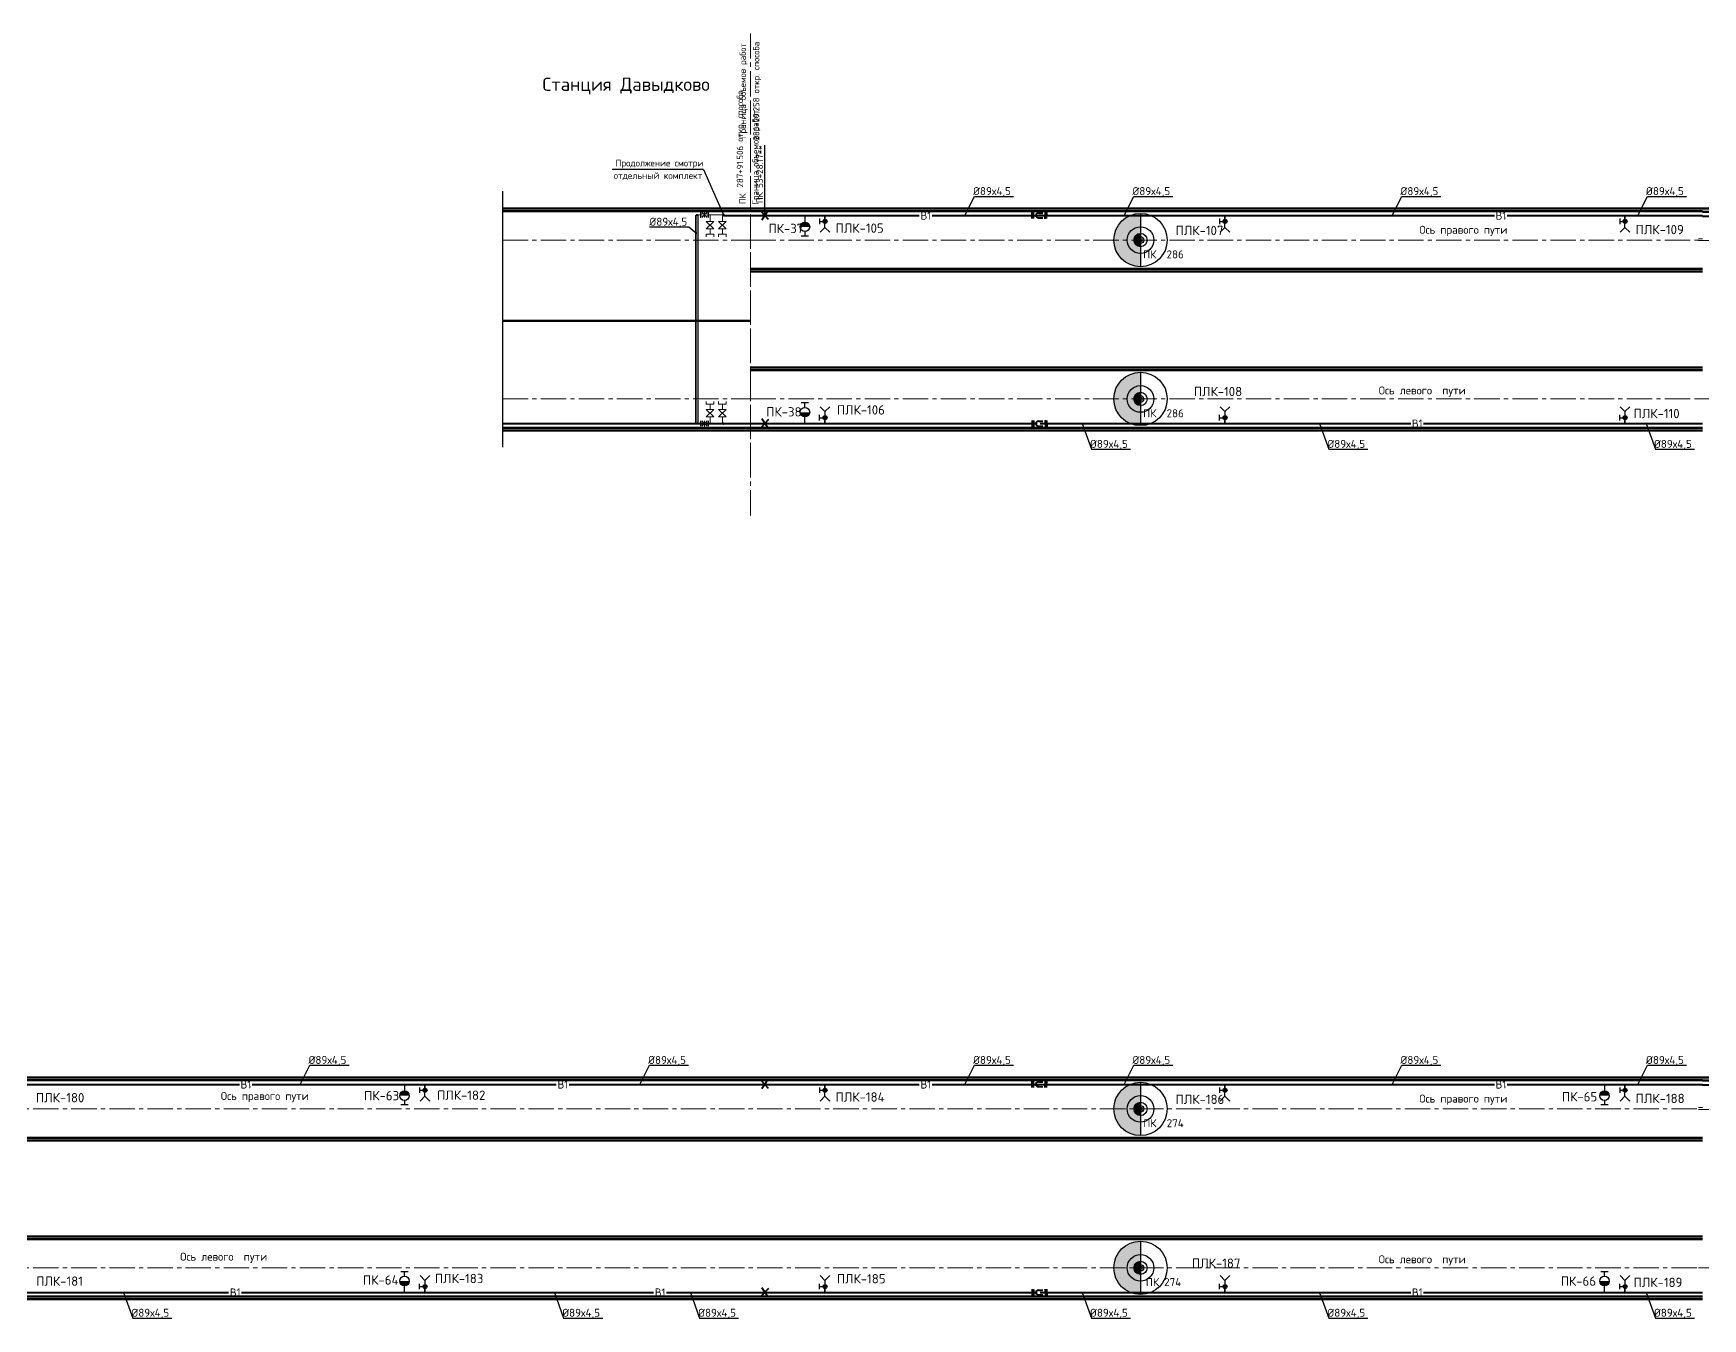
# Paper-space layout 'л2-л8' of a CAD drawing. Header units: millimetres. Extents: x 10032 to 18918, y -3051 to 627.
# Drawn here: x 12127 to 12753, y -182 to 300 of the extents above; entities that cross this region are included whole.
import ezdxf

# ---------------------------------------------------------------- set-up
doc = ezdxf.new("R2010")
doc.units = ezdxf.units.MM
doc.header["$LTSCALE"] = 0.5
for name, pattern in [('CENTER', [2, 1.25, -0.25, 0.25, -0.25]), ('CENTER2', [28.575, 19.05, -3.175, 3.175, -3.175]), ('Геоподоснова$0$12_5020Ж$0${ Cable   Tele }', [0])]:
    doc.linetypes.add(name, pattern=pattern)
for name, color, linetype in [('1_NADPIS', 7, 'Continuous'), ('3_Текст', 7, 'Continuous'), ('NADPISI', 110, 'Continuous'), ('ВК_надписи', 7, 'Continuous'), ('ВК_сети', 4, 'Continuous'), ('ГТ_ПК', 2, 'Continuous'), ('ГТ_ПК @ 0.25', 2, 'Continuous'), ('ГТ_ПК @ 0.5', 2, 'Continuous'), ('ГТ_ПК @ 1', 2, 'Continuous'), ('ГТ_ПК @ 2', 2, 'Continuous'), ('ГТ_ПК @ 4', 2, 'Continuous')]:
    doc.layers.add(name, color=color, linetype=linetype)
for name, color, linetype, lineweight in [('1_PK500', 5, 'Continuous', 35), ('3_Формат', 4, 'Continuous', 60), ('А_Конструкции', 4, 'Continuous', 50), ('А_Текст', 255, 'Continuous', 20), ('АР_Оси', 242, 'CENTER2', 18), ('Сети ВК', 4, 'Continuous', 20)]:
    doc.layers.add(name, color=color, linetype=linetype, lineweight=lineweight)
doc.styles.add('Стандарт ММП', font='isocpeur.ttf')

# ---------------------------------------------------------------- blocks, each defined once
blk = doc.blocks.new('ПК')
at = {"layer": 'ГТ_ПК'}
blk.add_hatch(color=0, dxfattribs=at).paths.add_polyline_path([(0, -2.5, 0.414214), (2.5, 0, 0.414214), (0, 2.5)])
at = {"layer": 'ГТ_ПК', "color": 0}
blk.add_line((0, -2.5), (0, 2.5), dxfattribs=at)
blk.add_circle((0, 0), 2.5, dxfattribs=at)
blk = doc.blocks.new('*U656')
at = {"layer": 'ГТ_ПК @ 0.25', "extrusion": (9.32183e-09, 7.72587e-22, 1), "xscale": 0.2500000000000061, "yscale": 0.2500000000000053, "zscale": 0.2500000000000053, "rotation": 180}
blk.add_blockref('ПК', (12541.76, 222.26, 0), dxfattribs=at)
at = {"layer": 'ГТ_ПК @ 0.5', "extrusion": (9.32183e-09, 7.72587e-22, 1), "xscale": 0.5000000000000188, "yscale": 0.5000000000000173, "zscale": 0.5000000000000173, "rotation": 180}
blk.add_blockref('ПК', (12541.76, 222.26, 0), dxfattribs=at)
at = {"layer": 'ГТ_ПК @ 1', "extrusion": (9.32183e-09, 7.72587e-22, 1), "rotation": 179.9999999999641}
blk.add_blockref('ПК', (12541.76, 222.26, 0), dxfattribs=at)
at = {"layer": 'ГТ_ПК @ 2', "extrusion": (9.32183e-09, 7.72587e-22, 1), "xscale": 2.000000000000075, "yscale": 2.000000000000069, "zscale": 2.000000000000069, "rotation": 180}
blk.add_blockref('ПК', (12541.76, 222.26, 0), dxfattribs=at)
at = {"layer": 'ГТ_ПК @ 4', "extrusion": (9.32183e-09, 7.72587e-22, 1), "xscale": 4.000000000000097, "yscale": 4.000000000000085, "zscale": 4.000000000000085, "rotation": 180}
blk.add_blockref('ПК', (12541.76, 222.26, 0), dxfattribs=at)
blk = doc.blocks.new('*U658')
at = {"layer": 'ГТ_ПК @ 0.25', "extrusion": (9.32183e-09, 7.72587e-22, 1), "xscale": 0.2500000000000061, "yscale": 0.2500000000000053, "zscale": 0.2500000000000053, "rotation": 180}
blk.add_blockref('ПК', (12541.76, 162.66, 0), dxfattribs=at)
at = {"layer": 'ГТ_ПК @ 0.5', "extrusion": (9.32183e-09, 7.72587e-22, 1), "xscale": 0.5000000000000188, "yscale": 0.5000000000000173, "zscale": 0.5000000000000173, "rotation": 180}
blk.add_blockref('ПК', (12541.76, 162.66, 0), dxfattribs=at)
at = {"layer": 'ГТ_ПК @ 1', "extrusion": (9.32183e-09, 7.72587e-22, 1), "rotation": 179.9999999999641}
blk.add_blockref('ПК', (12541.76, 162.66, 0), dxfattribs=at)
at = {"layer": 'ГТ_ПК @ 2', "extrusion": (9.32183e-09, 7.72587e-22, 1), "xscale": 2.000000000000075, "yscale": 2.000000000000069, "zscale": 2.000000000000069, "rotation": 180}
blk.add_blockref('ПК', (12541.76, 162.66, 0), dxfattribs=at)
at = {"layer": 'ГТ_ПК @ 4', "extrusion": (9.32183e-09, 7.72587e-22, 1), "xscale": 4.000000000000097, "yscale": 4.000000000000085, "zscale": 4.000000000000085, "rotation": 180}
blk.add_blockref('ПК', (12541.76, 162.66, 0), dxfattribs=at)
blk = doc.blocks.new('*U683')
at = {"layer": 'ГТ_ПК @ 0.25', "extrusion": (9.32183e-09, 7.72587e-22, 1), "xscale": 0.2500000000000061, "yscale": 0.2500000000000053, "zscale": 0.2500000000000053, "rotation": 180}
blk.add_blockref('ПК', (12541.76, -103.61, 0), dxfattribs=at)
at = {"layer": 'ГТ_ПК @ 0.5', "extrusion": (9.32183e-09, 7.72587e-22, 1), "xscale": 0.5000000000000188, "yscale": 0.5000000000000173, "zscale": 0.5000000000000173, "rotation": 180}
blk.add_blockref('ПК', (12541.76, -103.61, 0), dxfattribs=at)
at = {"layer": 'ГТ_ПК @ 1', "extrusion": (9.32183e-09, 7.72587e-22, 1), "rotation": 179.9999999999641}
blk.add_blockref('ПК', (12541.76, -103.61, 0), dxfattribs=at)
at = {"layer": 'ГТ_ПК @ 2', "extrusion": (9.32183e-09, 7.72587e-22, 1), "xscale": 2.000000000000075, "yscale": 2.000000000000069, "zscale": 2.000000000000069, "rotation": 180}
blk.add_blockref('ПК', (12541.76, -103.61, 0), dxfattribs=at)
at = {"layer": 'ГТ_ПК @ 4', "extrusion": (9.32183e-09, 7.72587e-22, 1), "xscale": 4.000000000000097, "yscale": 4.000000000000085, "zscale": 4.000000000000085, "rotation": 180}
blk.add_blockref('ПК', (12541.76, -103.61, 0), dxfattribs=at)
blk = doc.blocks.new('*U686')
at = {"layer": 'ГТ_ПК @ 0.25', "extrusion": (9.32183e-09, 7.72587e-22, 1), "xscale": 0.2500000000000061, "yscale": 0.2500000000000053, "zscale": 0.2500000000000053, "rotation": 180}
blk.add_blockref('ПК', (12541.76, -163.21, 0), dxfattribs=at)
at = {"layer": 'ГТ_ПК @ 0.5', "extrusion": (9.32183e-09, 7.72587e-22, 1), "xscale": 0.5000000000000188, "yscale": 0.5000000000000173, "zscale": 0.5000000000000173, "rotation": 180}
blk.add_blockref('ПК', (12541.76, -163.21, 0), dxfattribs=at)
at = {"layer": 'ГТ_ПК @ 1', "extrusion": (9.32183e-09, 7.72587e-22, 1), "rotation": 179.9999999999641}
blk.add_blockref('ПК', (12541.76, -163.21, 0), dxfattribs=at)
at = {"layer": 'ГТ_ПК @ 2', "extrusion": (9.32183e-09, 7.72587e-22, 1), "xscale": 2.000000000000075, "yscale": 2.000000000000069, "zscale": 2.000000000000069, "rotation": 180}
blk.add_blockref('ПК', (12541.76, -163.21, 0), dxfattribs=at)
at = {"layer": 'ГТ_ПК @ 4', "extrusion": (9.32183e-09, 7.72587e-22, 1), "xscale": 4.000000000000097, "yscale": 4.000000000000085, "zscale": 4.000000000000085, "rotation": 180}
blk.add_blockref('ПК', (12541.76, -163.21, 0), dxfattribs=at)
blk = doc.blocks.new('A$C7E09144A')
at = {"layer": 'Сети ВК', "lineweight": 9}
h = blk.add_hatch(color=256, dxfattribs=at)
h.paths.add_polyline_path([(-20.04, -2.15, 0.414214), (-20.29, -2.4, 0.414214), (-20.04, -2.65)])
h.paths.add_polyline_path([(-20.04, -2.15), (-20.04, -2.65, 0.414214), (-19.79, -2.4, 0.414214)])
h = blk.add_hatch(color=256, dxfattribs=at)
h.paths.add_polyline_path([(-20.04, -80.79, -0.414214), (-20.29, -80.54, -0.414214), (-20.04, -80.29)])
h.paths.add_polyline_path([(-20.04, -80.79), (-20.04, -80.29, -0.414214), (-19.79, -80.54, -0.414214)])
at = {"layer": 'Defpoints', "color": 6, "ltscale": 0.125}
blk.add_line((-92.9, 6.51), (-92.9, -89.49), dxfattribs=at)
at = {"layer": 'Defpoints', "color": 6, "linetype": 'Continuous', "lineweight": 140}
blk.add_line((-92.9, -42.1), (0, -42.1), dxfattribs=at)
at = {"layer": 'NADPISI', "color": 5, "linetype": 'Геоподоснова$0$12_5020Ж$0${ Cable   Tele }', "ltscale": 0.5}
for q in [(-51.81, 14.71, 0), (-10.04, -2.35, 0)]:
    blk.add_line((-17.57, 14.71, 0), q, dxfattribs=at)
at = {"layer": 'А_Конструкции'}
for p, q in [((-92.9, 0), (0, 0)), ((-92.9, -1), (0, -1)), ((-92.9, -82.2), (0, -82.2)), ((-92.9, -83.2), (0, -83.2))]:
    blk.add_line(p, q, dxfattribs=at)
at = {"layer": 'АР_Оси', "color": 7}
for p, q in [((0, -97.36), (0, 39.47)), ((-92.9, -11.8), (0, -11.8)), ((-92.9, -71.4), (0, -71.4))]:
    blk.add_line(p, q, dxfattribs=at)
at = {"layer": 'ВК_надписи'}
for p, q in [((-37.83, -6.84, 0), (-23.07, -6.84, 0)), ((-23.07, -6.84, 0), (-20.1, -9.33, 0))]:
    blk.add_line(p, q, dxfattribs=at)
at = {"layer": 'ВК_сети', "color": 2, "lineweight": 40, "ltscale": 0.5, "elevation": 0}
for points in [[(-10.08, -2.61), (0, -2.61)], [(-92.9, -80.59), (0, -80.59)]]:
    blk.add_lwpolyline(points, dxfattribs=at)
at = {"layer": 'ВК_сети', "color": 1, "lineweight": 9, "ltscale": 0.5}
for centre in [(-10.04, -2.31), (-10.04, -80.63, 0)]:
    blk.add_circle(centre, 0.3, dxfattribs=at)
at = {"layer": 'Сети ВК', "color": 5, "linetype": 'Continuous', "lineweight": 9, "ltscale": 0.3}
for p, q in [((-20.6, -71.75, 0), (-20.6, -2.49, 0)), ((-19.6, -71.4), (-19.6, -2.35, 0)), ((-18.7, -3.4, 0), (-18.7, -1.4, 0)), ((-16.2, -3.35, 0), (-18.2, -1.35, 0)), ((-16.2, -1.35, 0), (-18.2, -3.35, 0)), ((-18.2, -3.35, 0), (-18.2, -1.35, 0)), ((-17.2, -3.35, 0), (-17.2, -0.99, 0)), ((-16.54, -7.61, 0), (-13.74, -4.81, 0)), ((-13.74, -7.61, 0), (-16.54, -4.81, 0)), ((-16.54, -4.81, 0), (-13.74, -4.81, 0)), ((-16.2, -1.35, 0), (-16.2, -3.35, 0)), ((-15.7, -1.39, 0), (-15.7, -3.39, 0)), ((-11.91, -7.61, 0), (-9.11, -4.81, 0)), ((-9.11, -7.61, 0), (-11.91, -4.81, 0)), ((-11.91, -4.81, 0), (-9.11, -4.81, 0)), ((-13.74, -7.61, 0), (-16.54, -7.61, 0)), ((-13.74, -9.61, 0), (-16.54, -9.61, 0)), ((-16.54, -9.61, 0), (-16.54, -10.61, 0)), ((-13.74, -9.61, 0), (-13.74, -10.61, 0)), ((-9.11, -7.61, 0), (-11.91, -7.61, 0)), ((-9.11, -9.61, 0), (-11.91, -9.61, 0)), ((-11.91, -9.61, 0), (-11.91, -10.61, 0)), ((-9.11, -9.61, 0), (-9.11, -10.61, 0)), ((-20.6, -71.75, 0), (-20.6, -80.45, 0)), ((-19.6, -71.75, 0), (-19.6, -80.59, 0)), ((-16.54, -73.33, 0), (-16.54, -72.33, 0)), ((-13.74, -73.33, 0), (-16.54, -73.33, 0)), ((-13.74, -73.33, 0), (-13.74, -72.33, 0)), ((-11.91, -73.33, 0), (-11.91, -72.33, 0)), ((-9.11, -73.33, 0), (-11.91, -73.33, 0)), ((-9.11, -73.33, 0), (-9.11, -72.33, 0)), ((-18.7, -79.54, 0), (-18.7, -81.54, 0)), ((-16.2, -79.59, 0), (-18.2, -81.59, 0)), ((-16.2, -81.59, 0), (-18.2, -79.59, 0)), ((-18.2, -79.59, 0), (-18.2, -81.59, 0)), ((-17.2, -79.59, 0), (-17.2, -81.95, 0)), ((-16.54, -75.33, 0), (-13.74, -78.13, 0)), ((-13.74, -75.33, 0), (-16.54, -78.13, 0)), ((-13.74, -75.33, 0), (-16.54, -75.33, 0)), ((-16.54, -78.13, 0), (-13.74, -78.13, 0)), ((-16.2, -81.59, 0), (-16.2, -79.59, 0)), ((-15.7, -81.55, 0), (-15.7, -79.55, 0)), ((-11.91, -75.33, 0), (-9.11, -78.13, 0)), ((-9.11, -75.33, 0), (-11.91, -78.13, 0)), ((-9.11, -75.33, 0), (-11.91, -75.33, 0)), ((-11.91, -78.13, 0), (-9.11, -78.13, 0))]:
    blk.add_line(p, q, dxfattribs=at)
at = {"layer": 'Сети ВК', "lineweight": 9}
for p, q in [((-20.1, -2.35, 0), (-18.7, -2.35, 0)), ((-20.04, -2.4, 0), (-20.1, -8.71, 0)), ((-15.76, -2.35, 0), (-10.04, -2.35, 0)), ((-15.14, -2.35, 0), (-15.14, -4.81, 0)), ((-10.51, -2.35, 0), (-10.51, -4.81, 0)), ((-20.1, -8.71, 0), (-20.1, -71.75, 0)), ((-15.14, -7.61, 0), (-15.14, -9.61, 0)), ((-10.51, -7.61, 0), (-10.51, -9.61, 0)), ((-20.1, -74.23, 0), (-20.1, -71.75, 0)), ((-20.04, -80.54, 0), (-20.1, -74.23, 0)), ((-15.14, -75.33, 0), (-15.14, -73.33, 0)), ((-10.51, -75.33, 0), (-10.51, -73.33, 0)), ((-20.1, -80.59, 0), (-18.7, -80.59, 0)), ((-15.76, -80.59, 0), (-10.04, -80.59, 0)), ((-15.14, -80.59, 0), (-15.14, -78.13, 0)), ((-10.51, -80.59, 0), (-10.51, -78.13, 0))]:
    blk.add_line(p, q, dxfattribs=at)
for centre in [(-20.04, -2.4, 0), (-20.04, -80.54, 0)]:
    blk.add_circle(centre, 0.25, dxfattribs=at)
at = {"layer": '3_Формат', "color": 0, "lineweight": 50, "style": 'Стандарт ММП'}
blk.add_text('Станция Давыдково', height=5, dxfattribs=at).set_placement((-77.97, 44.15, 0))
at = {"layer": 'NADPISI', "color": 5, "linetype": 'CENTER', "ltscale": 0.5, "style": 'Стандарт ММП'}
for s, p in [('отдельный комплект', (-51.26, 11.14, 0)), ('Продолжение смотри', (-50.57, 15.81, 0))]:
    blk.add_text(s, height=2.5, dxfattribs=at).set_placement(p)
at = {"layer": 'А_Текст', "color": 0, "linetype": 'Continuous', "lineweight": 30, "style": 'Стандарт ММП'}
for s, p in [('287+91.506 откр. способа', (-2.71, 7.95, 0)), ('Граница объемов работ', (3.07, 1.4)), ('ПК ', (-1.76, 1.71, 0))]:
    blk.add_text(s, height=2.4, rotation=90, dxfattribs=at).set_placement(p)
at = {"layer": 'ВК_надписи', "style": 'Стандарт ММП'}
blk.add_text('%%C89х4,5', height=3, dxfattribs=at).set_placement((-37.89, -6.42, 0))

psp = doc.layouts.new('л2-л8')

# ---------------------------------------------------------------- hatches: boundary and pattern name
at = {"layer": 'ВК_сети', "ltscale": 0.5}
h = psp.add_hatch(color=1, dxfattribs=at)
h.paths.add_polyline_path([(12414.1084, 227.2123), (12417.7084, 227.2123, 0.09159777), (12417.5896, 227.8555), (12414.2273, 227.8555, 0.09159777)])
h.paths.add_polyline_path([(12414.2273, 227.8555), (12417.5896, 227.8555, 0.68812614)])
h = psp.add_hatch(color=5, dxfattribs=at)
h.paths.add_polyline_path([(12424.2201, 229.2713, 0.41421356), (12423.4701, 230.0213), (12423.4701, 229.2713)])
h.paths.add_polyline_path([(12424.2201, 229.2713), (12423.4701, 229.2713), (12423.4701, 228.5213, 0.41421356)])
h.paths.add_polyline_path([(12423.4701, 229.2713), (12423.4701, 230.0213, 0.58408052), (12422.8282, 228.8833)])
h.paths.add_polyline_path([(12423.4701, 228.5213), (12423.4701, 229.2713), (12422.8282, 228.8833, 0.26256208)])
h = psp.add_hatch(color=5, dxfattribs=at)
h.paths.add_polyline_path([(12574.2201, 229.2713, 0.41421356), (12573.4701, 230.0213), (12573.4701, 229.2713)])
h.paths.add_polyline_path([(12574.2201, 229.2713), (12573.4701, 229.2713), (12573.4701, 228.5213, 0.41421356)])
h.paths.add_polyline_path([(12573.4701, 229.2713), (12573.4701, 230.0213, 0.58408052), (12572.8282, 228.8833)])
h.paths.add_polyline_path([(12573.4701, 228.5213), (12573.4701, 229.2713), (12572.8282, 228.8833, 0.26256208)])
h = psp.add_hatch(color=5, dxfattribs=at)
h.paths.add_polyline_path([(12724.2201, 229.2713, 0.41421356), (12723.4701, 230.0213), (12723.4701, 229.2713)])
h.paths.add_polyline_path([(12724.2201, 229.2713), (12723.4701, 229.2713), (12723.4701, 228.5213, 0.41421356)])
h.paths.add_polyline_path([(12723.4701, 229.2713), (12723.4701, 230.0213, 0.58408052), (12722.8282, 228.8833)])
h.paths.add_polyline_path([(12723.4701, 228.5213), (12723.4701, 229.2713), (12722.8282, 228.8833, 0.26256208)])
h = psp.add_hatch(color=1, dxfattribs=at)
h.paths.add_polyline_path([(12414.1084, 157.707), (12417.7084, 157.707, -0.09159777), (12417.5896, 157.0639), (12414.2273, 157.0639, -0.09159777)])
h.paths.add_polyline_path([(12414.2273, 157.0639), (12417.5896, 157.0639, -0.68812614)])
h = psp.add_hatch(color=1, dxfattribs=at)
h.paths.add_polyline_path([(12414.1084, 157.707), (12417.7084, 157.707, -0.09159777), (12417.5896, 157.0639), (12414.2273, 157.0639, -0.09159777)])
h.paths.add_polyline_path([(12414.2273, 157.0639), (12417.5896, 157.0639, -0.68812614)])
h = psp.add_hatch(color=5, dxfattribs=at)
h.paths.add_polyline_path([(12424.2201, 155.648, -0.41421356), (12423.4701, 154.898), (12423.4701, 155.648)])
h.paths.add_polyline_path([(12424.2201, 155.648), (12423.4701, 155.648), (12423.4701, 156.398, -0.41421356)])
h.paths.add_polyline_path([(12423.4701, 155.648), (12423.4701, 154.898, -0.58408052), (12422.8282, 156.036)])
h.paths.add_polyline_path([(12423.4701, 156.398), (12423.4701, 155.648), (12422.8282, 156.036, -0.26256208)])
h = psp.add_hatch(color=5, dxfattribs=at)
h.paths.add_polyline_path([(12574.2201, 155.648, -0.41421356), (12573.4701, 154.898), (12573.4701, 155.648)])
h.paths.add_polyline_path([(12574.2201, 155.648), (12573.4701, 155.648), (12573.4701, 156.398, -0.41421356)])
h.paths.add_polyline_path([(12573.4701, 155.648), (12573.4701, 154.898, -0.58408052), (12572.8282, 156.036)])
h.paths.add_polyline_path([(12573.4701, 156.398), (12573.4701, 155.648), (12572.8282, 156.036, -0.26256208)])
h = psp.add_hatch(color=5, dxfattribs=at)
h.paths.add_polyline_path([(12724.2201, 155.648, -0.41421356), (12723.4701, 154.898), (12723.4701, 155.648)])
h.paths.add_polyline_path([(12724.2201, 155.648), (12723.4701, 155.648), (12723.4701, 156.398, -0.41421356)])
h.paths.add_polyline_path([(12723.4701, 155.648), (12723.4701, 154.898, -0.58408052), (12722.8282, 156.036)])
h.paths.add_polyline_path([(12723.4701, 156.398), (12723.4701, 155.648), (12722.8282, 156.036, -0.26256208)])
h = psp.add_hatch(color=1, dxfattribs=at)
h.paths.add_polyline_path([(12263.9584, -98.6603), (12267.5584, -98.6603, 0.09159777), (12267.4396, -98.0172), (12264.0773, -98.0172, 0.09159777)])
h.paths.add_polyline_path([(12264.0773, -98.0172), (12267.4396, -98.0172, 0.68812614)])
h = psp.add_hatch(color=1, dxfattribs=at)
h.paths.add_polyline_path([(12263.9584, -98.6603), (12267.5584, -98.6603, 0.09159777), (12267.4396, -98.0172), (12264.0773, -98.0172, 0.09159777)])
h.paths.add_polyline_path([(12264.0773, -98.0172), (12267.4396, -98.0172, 0.68812614)])
h = psp.add_hatch(color=5, dxfattribs=at)
h.paths.add_polyline_path([(12274.2201, -96.6014, 0.41421356), (12273.4701, -95.8514), (12273.4701, -96.6014)])
h.paths.add_polyline_path([(12274.2201, -96.6014), (12273.4701, -96.6014), (12273.4701, -97.3514, 0.41421356)])
h.paths.add_polyline_path([(12273.4701, -96.6014), (12273.4701, -95.8514, 0.58408052), (12272.8282, -96.9894)])
h.paths.add_polyline_path([(12273.4701, -97.3514), (12273.4701, -96.6014), (12272.8282, -96.9894, 0.26256208)])
h = psp.add_hatch(color=5, dxfattribs=at)
h.paths.add_polyline_path([(12424.2201, -96.6014, 0.41421356), (12423.4701, -95.8514), (12423.4701, -96.6014)])
h.paths.add_polyline_path([(12424.2201, -96.6014), (12423.4701, -96.6014), (12423.4701, -97.3514, 0.41421356)])
h.paths.add_polyline_path([(12423.4701, -96.6014), (12423.4701, -95.8514, 0.58408052), (12422.8282, -96.9894)])
h.paths.add_polyline_path([(12423.4701, -97.3514), (12423.4701, -96.6014), (12422.8282, -96.9894, 0.26256208)])
h = psp.add_hatch(color=5, dxfattribs=at)
h.paths.add_polyline_path([(12574.2201, -96.6014, 0.41421356), (12573.4701, -95.8514), (12573.4701, -96.6014)])
h.paths.add_polyline_path([(12574.2201, -96.6014), (12573.4701, -96.6014), (12573.4701, -97.3514, 0.41421356)])
h.paths.add_polyline_path([(12573.4701, -96.6014), (12573.4701, -95.8514, 0.58408052), (12572.8282, -96.9894)])
h.paths.add_polyline_path([(12573.4701, -97.3514), (12573.4701, -96.6014), (12572.8282, -96.9894, 0.26256208)])
h = psp.add_hatch(color=1, dxfattribs=at)
h.paths.add_polyline_path([(12713.9584, -98.6603), (12717.5584, -98.6603, 0.09159777), (12717.4396, -98.0172), (12714.0773, -98.0172, 0.09159777)])
h.paths.add_polyline_path([(12714.0773, -98.0172), (12717.4396, -98.0172, 0.68812614)])
h = psp.add_hatch(color=1, dxfattribs=at)
h.paths.add_polyline_path([(12713.9584, -98.6603), (12717.5584, -98.6603, 0.09159777), (12717.4396, -98.0172), (12714.0773, -98.0172, 0.09159777)])
h.paths.add_polyline_path([(12714.0773, -98.0172), (12717.4396, -98.0172, 0.68812614)])
h = psp.add_hatch(color=5, dxfattribs=at)
h.paths.add_polyline_path([(12724.2201, -96.6014, 0.41421356), (12723.4701, -95.8514), (12723.4701, -96.6014)])
h.paths.add_polyline_path([(12724.2201, -96.6014), (12723.4701, -96.6014), (12723.4701, -97.3514, 0.41421356)])
h.paths.add_polyline_path([(12723.4701, -96.6014), (12723.4701, -95.8514, 0.58408052), (12722.8282, -96.9894)])
h.paths.add_polyline_path([(12723.4701, -97.3514), (12723.4701, -96.6014), (12722.8282, -96.9894, 0.26256208)])
h = psp.add_hatch(color=1, dxfattribs=at)
h.paths.add_polyline_path([(12263.9584, -168.1657), (12267.5584, -168.1657, -0.09159777), (12267.4396, -168.8088), (12264.0773, -168.8088, -0.09159777)])
h.paths.add_polyline_path([(12264.0773, -168.8088), (12267.4396, -168.8088, -0.68812614)])
h = psp.add_hatch(color=1, dxfattribs=at)
h.paths.add_polyline_path([(12263.9584, -168.1657), (12267.5584, -168.1657, -0.09159777), (12267.4396, -168.8088), (12264.0773, -168.8088, -0.09159777)])
h.paths.add_polyline_path([(12264.0773, -168.8088), (12267.4396, -168.8088, -0.68812614)])
h = psp.add_hatch(color=1, dxfattribs=at)
h.paths.add_polyline_path([(12713.9584, -168.1657), (12717.5584, -168.1657, -0.09159777), (12717.4396, -168.8088), (12714.0773, -168.8088, -0.09159777)])
h.paths.add_polyline_path([(12714.0773, -168.8088), (12717.4396, -168.8088, -0.68812614)])
h = psp.add_hatch(color=1, dxfattribs=at)
h.paths.add_polyline_path([(12713.9584, -168.1657), (12717.5584, -168.1657, -0.09159777), (12717.4396, -168.8088), (12714.0773, -168.8088, -0.09159777)])
h.paths.add_polyline_path([(12714.0773, -168.8088), (12717.4396, -168.8088, -0.68812614)])
h = psp.add_hatch(color=5, dxfattribs=at)
h.paths.add_polyline_path([(12274.2201, -170.2246, -0.41421356), (12273.4701, -170.9746), (12273.4701, -170.2246)])
h.paths.add_polyline_path([(12274.2201, -170.2246), (12273.4701, -170.2246), (12273.4701, -169.4746, -0.41421356)])
h.paths.add_polyline_path([(12273.4701, -170.2246), (12273.4701, -170.9746, -0.58408052), (12272.8282, -169.8366)])
h.paths.add_polyline_path([(12273.4701, -169.4746), (12273.4701, -170.2246), (12272.8282, -169.8366, -0.26256208)])
h = psp.add_hatch(color=5, dxfattribs=at)
h.paths.add_polyline_path([(12424.2201, -170.2246, -0.41421356), (12423.4701, -170.9746), (12423.4701, -170.2246)])
h.paths.add_polyline_path([(12424.2201, -170.2246), (12423.4701, -170.2246), (12423.4701, -169.4746, -0.41421356)])
h.paths.add_polyline_path([(12423.4701, -170.2246), (12423.4701, -170.9746, -0.58408052), (12422.8282, -169.8366)])
h.paths.add_polyline_path([(12423.4701, -169.4746), (12423.4701, -170.2246), (12422.8282, -169.8366, -0.26256208)])
h = psp.add_hatch(color=5, dxfattribs=at)
h.paths.add_polyline_path([(12574.2201, -170.2246, -0.41421356), (12573.4701, -170.9746), (12573.4701, -170.2246)])
h.paths.add_polyline_path([(12574.2201, -170.2246), (12573.4701, -170.2246), (12573.4701, -169.4746, -0.41421356)])
h.paths.add_polyline_path([(12573.4701, -170.2246), (12573.4701, -170.9746, -0.58408052), (12572.8282, -169.8366)])
h.paths.add_polyline_path([(12573.4701, -169.4746), (12573.4701, -170.2246), (12572.8282, -169.8366, -0.26256208)])
h = psp.add_hatch(color=5, dxfattribs=at)
h.paths.add_polyline_path([(12724.2201, -170.2246, -0.41421356), (12723.4701, -170.9746), (12723.4701, -170.2246)])
h.paths.add_polyline_path([(12724.2201, -170.2246), (12723.4701, -170.2246), (12723.4701, -169.4746, -0.41421356)])
h.paths.add_polyline_path([(12723.4701, -170.2246), (12723.4701, -170.9746, -0.58408052), (12722.8282, -169.8366)])
h.paths.add_polyline_path([(12723.4701, -169.4746), (12723.4701, -170.2246), (12722.8282, -169.8366, -0.26256208)])

# ---------------------------------------------------------------- linework, layer by layer
at = {"layer": '1_NADPIS', "color": 1, "linetype": 'Continuous'}
psp.add_line((12400.8365, 231.5629), (12400.8365, 257.8678, 0), dxfattribs=at)
at = {"layer": 'Defpoints', "color": 5, "linetype": 'Continuous', "lineweight": 30}
psp.add_line((12395.4668, 231.4817), (12405.4668, 231.4817), dxfattribs=at)
at = {"layer": 'А_Конструкции'}
for p, q in [((12395.4684, 234.0597), (12752.5449, 234.0597)), ((12395.4684, 233.0597), (12752.5449, 233.0597)), ((13541.7584, 234.0597), (12752.5449, 234.0597)), ((13541.7584, 232.8597), (12752.5449, 232.8597)), ((12395.4684, 211.4597), (12752.5449, 211.4597)), ((12395.4684, 210.4597), (12752.5449, 210.4597)), ((12395.4684, 174.4597), (12752.5449, 174.4597)), ((12395.4684, 173.4597), (12752.5449, 173.4597)), ((12395.4684, 151.8597), (12752.5449, 151.8597)), ((12395.4684, 150.8597), (12752.5449, 150.8597)), ((11370.8341, -91.813), (12752.5449, -91.8129)), ((11370.8341, -92.813), (12752.5449, -92.8129)), ((13250.3969, -91.8129), (12752.5449, -91.8129)), ((13250.3969, -93.0129), (12752.5449, -93.0129)), ((11370.8341, -114.413), (12752.5449, -114.413)), ((11370.8341, -115.413), (12752.5449, -115.413)), ((11370.8341, -151.413), (12752.5449, -151.4129)), ((11370.8341, -152.413), (12752.5449, -152.4129)), ((11370.8341, -174.013), (12752.5449, -174.013)), ((11370.8341, -175.013), (12752.5449, -175.013))]:
    psp.add_line(p, q, dxfattribs=at)
at = {"layer": 'АР_Оси', "color": 7}
for p, q in [((12395.4684, 118.9685), (12395.4684, 299.7793)), ((12395.4684, 222.2596), (12750.9884, 222.2596)), ((12750.9884, 222.7741), (12752.5449, 222.7741)), ((12750.9884, 222.0597), (13541.7584, 222.0597)), ((12395.4684, 162.6596), (12750.9884, 162.6596)), ((12750.9884, 162.6597), (13541.7584, 162.6597)), ((11369.2776, -103.613), (12750.9884, -103.613)), ((12750.9884, -103.0986), (12752.5449, -103.0986)), ((12750.9884, -103.8129), (13250.3969, -103.8129)), ((11369.2776, -163.213), (12750.9884, -163.213)), ((12750.9884, -163.213), (13250.3969, -163.213))]:
    psp.add_line(p, q, dxfattribs=at)
at = {"layer": 'ВК_надписи'}
for p, q in [((12475.8515, 231.4512, 0), (12479.5113, 238.6489, 0)), ((12479.5113, 238.6489, 0), (12494.1507, 238.6489, 0)), ((12535.598, 231.4512, 0), (12539.2578, 238.6489, 0)), ((12539.2578, 238.6489, 0), (12553.8972, 238.6489, 0)), ((12636.1219, 231.4512, 0), (12639.7816, 238.6489, 0)), ((12639.7816, 238.6489, 0), (12654.4211, 238.6489, 0)), ((12728.1993, 231.4512, 0), (12731.8591, 238.6489, 0)), ((12731.8591, 238.6489, 0), (12746.4985, 238.6489, 0)), ((12519.899, 153.4681, 0), (12523.3513, 143.8369, 0)), ((12608.9125, 153.4681, 0), (12612.3647, 143.8369, 0)), ((12731.3801, 153.4681, 0), (12734.8323, 143.8369, 0)), ((12523.3513, 143.8369, 0), (12537.9907, 143.8369, 0)), ((12612.3647, 143.8369, 0), (12627.0042, 143.8369, 0)), ((12734.8323, 143.8369, 0), (12749.4718, 143.8369, 0)), ((12226.6576, -94.4214, 0), (12230.3173, -87.2237, 0)), ((12230.3173, -87.2237, 0), (12244.9568, -87.2237, 0)), ((12353.9968, -94.4214, 0), (12357.6565, -87.2237, 0)), ((12357.6565, -87.2237, 0), (12372.296, -87.2237, 0)), ((12475.8515, -94.4214, 0), (12479.5113, -87.2237, 0)), ((12479.5113, -87.2237, 0), (12494.1507, -87.2237, 0)), ((12535.598, -94.4214, 0), (12539.2578, -87.2237, 0)), ((12539.2578, -87.2237, 0), (12553.8972, -87.2237, 0)), ((12636.1219, -94.4214, 0), (12639.7816, -87.2237, 0)), ((12639.7816, -87.2237, 0), (12654.4211, -87.2237, 0)), ((12728.1993, -94.4214, 0), (12731.8591, -87.2237, 0)), ((12731.8591, -87.2237, 0), (12746.4985, -87.2237, 0)), ((12160.4336, -172.4046, 0), (12163.8859, -182.0357, 0)), ((12321.9948, -172.4046, 0), (12325.4471, -182.0357, 0)), ((12372.9616, -172.4046, 0), (12376.4138, -182.0357, 0)), ((12519.899, -172.4046, 0), (12523.3513, -182.0357, 0)), ((12608.9125, -172.4046, 0), (12612.3647, -182.0357, 0)), ((12731.3801, -172.4046, 0), (12734.8323, -182.0357, 0)), ((12163.8859, -182.0357, 0), (12178.5253, -182.0357, 0)), ((12325.4471, -182.0357, 0), (12340.0865, -182.0357, 0)), ((12376.4138, -182.0357, 0), (12391.0533, -182.0357, 0)), ((12523.3513, -182.0357, 0), (12537.9907, -182.0357, 0)), ((12612.3647, -182.0357, 0), (12627.0042, -182.0357, 0)), ((12734.8323, -182.0357, 0), (12749.4718, -182.0357, 0))]:
    psp.add_line(p, q, dxfattribs=at)
at = {"layer": 'ВК_сети', "color": 5, "lineweight": 40, "ltscale": 0.5}
for p, q in [((12402.2865, 229.9554, 0), (12399.5304, 232.947, 0)), ((12402.042, 233.1399, 0), (12399.7748, 229.7626, 0)), ((12501.1448, 230.2938, 0), (12501.1752, 232.7763, 0)), ((12501.6412, 230.3538, 0), (12501.6716, 232.8363, 0)), ((12503.4863, 232.4041, 0), (12505.1572, 232.3836, 0)), ((12506.0444, 230.2337, 0), (12506.0748, 232.7162, 0)), ((12506.5407, 230.2938, 0), (12506.5712, 232.7763, 0)), ((12503.4643, 230.6092, 0), (12505.1352, 230.5887, 0)), ((12402.2865, 154.9638, 0), (12399.5304, 151.9723, 0)), ((12402.042, 151.7794, 0), (12399.7748, 155.1567, 0)), ((12501.1448, 154.6256, 0), (12501.1752, 152.1431, 0)), ((12501.6412, 154.5655, 0), (12501.6716, 152.083, 0)), ((12503.4643, 154.3101, 0), (12505.1352, 154.3306, 0)), ((12503.4863, 152.5152, 0), (12505.1572, 152.5357, 0)), ((12506.0444, 154.6856, 0), (12506.0748, 152.2031, 0)), ((12506.5407, 154.6256, 0), (12506.5712, 152.1431, 0)), ((12402.2865, -95.9172, 0), (12399.5304, -92.9256, 0)), ((12402.042, -92.7328, 0), (12399.7748, -96.11, 0)), ((12501.1448, -95.5789, 0), (12501.1752, -93.0964, 0)), ((12501.6412, -95.5188, 0), (12501.6716, -93.0363, 0)), ((12503.4863, -93.4686, 0), (12505.1572, -93.489, 0)), ((12506.0444, -95.6389, 0), (12506.0748, -93.1564, 0)), ((12506.5407, -95.5789, 0), (12506.5712, -93.0964, 0)), ((12503.4643, -95.2634, 0), (12505.1352, -95.2839, 0)), ((12402.2865, -170.9088, 0), (12399.5304, -173.9004, 0)), ((12402.042, -174.0932, 0), (12399.7748, -170.7159, 0)), ((12501.1448, -171.2471, 0), (12501.1752, -173.7296, 0)), ((12501.6412, -171.3071, 0), (12501.6716, -173.7896, 0)), ((12503.4643, -171.5625, 0), (12505.1352, -171.542, 0)), ((12503.4863, -173.3574, 0), (12505.1572, -173.3369, 0)), ((12506.0444, -171.187, 0), (12506.0748, -173.6695, 0)), ((12506.5407, -171.2471, 0), (12506.5712, -173.7296, 0))]:
    psp.add_line(p, q, dxfattribs=at)
at = {"layer": 'ВК_сети', "color": 1, "ltscale": 0.5}
for p, q in [((12415.9084, 231.4512, 0), (12415.9084, 229.0123, 0)), ((12415.9084, 225.4123, 0), (12415.9084, 223.7594, 0)), ((12417.2503, 223.7594, 0), (12414.5665, 223.7594, 0)), ((12417.2503, 161.16, 0), (12414.5665, 161.16, 0)), ((12417.2503, 161.16, 0), (12414.5665, 161.16, 0)), ((12415.9084, 159.507, 0), (12415.9084, 161.16, 0)), ((12415.9084, 159.507, 0), (12415.9084, 161.16, 0)), ((12415.9084, 153.4681, 0), (12415.9084, 155.907, 0)), ((12265.7584, -94.4214, 0), (12265.7584, -96.8603, 0)), ((12265.7584, -94.4214, 0), (12265.7584, -96.8603, 0)), ((12715.7584, -94.4214, 0), (12715.7584, -96.8603, 0)), ((12715.7584, -94.4214, 0), (12715.7584, -96.8603, 0)), ((12267.1003, -102.1132, 0), (12264.4165, -102.1132, 0)), ((12267.1003, -102.1132, 0), (12264.4165, -102.1132, 0)), ((12265.7584, -100.4603, 0), (12265.7584, -102.1132, 0)), ((12265.7584, -100.4603, 0), (12265.7584, -102.1132, 0)), ((12717.1003, -102.1132, 0), (12714.4165, -102.1132, 0)), ((12717.1003, -102.1132, 0), (12714.4165, -102.1132, 0)), ((12715.7584, -100.4603, 0), (12715.7584, -102.1132, 0)), ((12715.7584, -100.4603, 0), (12715.7584, -102.1132, 0)), ((12267.1003, -164.7127, 0), (12264.4165, -164.7127, 0)), ((12267.1003, -164.7127, 0), (12264.4165, -164.7127, 0)), ((12265.7584, -166.3657, 0), (12265.7584, -164.7127, 0)), ((12265.7584, -166.3657, 0), (12265.7584, -164.7127, 0)), ((12717.1003, -164.7127, 0), (12714.4165, -164.7127, 0)), ((12717.1003, -164.7127, 0), (12714.4165, -164.7127, 0)), ((12715.7584, -166.3657, 0), (12715.7584, -164.7127, 0)), ((12715.7584, -166.3657, 0), (12715.7584, -164.7127, 0)), ((12265.7584, -172.4045, 0), (12265.7584, -169.9657, 0)), ((12265.7584, -172.4045, 0), (12265.7584, -169.9657, 0)), ((12715.7584, -172.4045, 0), (12715.7584, -169.9657, 0)), ((12715.7584, -172.4045, 0), (12715.7584, -169.9657, 0))]:
    psp.add_line(p, q, dxfattribs=at)
at = {"layer": 'ВК_сети', "color": 5, "ltscale": 0.5}
for p, q in [((12421.4405, 230.3029, 0), (12421.4405, 228.2411, 0)), ((12421.4405, 229.272, 0), (12423.4701, 229.272, 0)), ((12423.4084, 227.0125, 0), (12421.5842, 225.1883, 0)), ((12423.4084, 227.0125, 0), (12423.4084, 231.4512, 0)), ((12423.4084, 227.0125, 0), (12425.2326, 225.1883, 0)), ((12571.4405, 230.3029, 0), (12571.4405, 228.2411, 0)), ((12571.4405, 229.272, 0), (12573.4701, 229.272, 0)), ((12573.4084, 227.0125, 0), (12571.5842, 225.1883, 0)), ((12573.4084, 227.0125, 0), (12573.4084, 231.4512, 0)), ((12573.4084, 227.0125, 0), (12575.2326, 225.1883, 0)), ((12721.4405, 230.3029, 0), (12721.4405, 228.2411, 0)), ((12721.4405, 229.272, 0), (12723.4701, 229.272, 0)), ((12723.4084, 227.0125, 0), (12721.5842, 225.1883, 0)), ((12723.4084, 227.0125, 0), (12723.4084, 231.4512, 0)), ((12723.4084, 227.0125, 0), (12725.2326, 225.1883, 0)), ((12421.4405, 154.6164, 0), (12421.4405, 156.6782, 0)), ((12423.4084, 157.9068, 0), (12421.5842, 159.731, 0)), ((12423.4084, 157.9068, 0), (12425.2326, 159.731, 0)), ((12423.4084, 157.9068, 0), (12423.4084, 153.4681, 0)), ((12571.4405, 154.6164, 0), (12571.4405, 156.6782, 0)), ((12573.4084, 157.9068, 0), (12571.5842, 159.731, 0)), ((12573.4084, 157.9068, 0), (12575.2326, 159.731, 0)), ((12573.4084, 157.9068, 0), (12573.4084, 153.4681, 0)), ((12721.4405, 154.6164, 0), (12721.4405, 156.6782, 0)), ((12723.4084, 157.9068, 0), (12721.5842, 159.731, 0)), ((12723.4084, 157.9068, 0), (12725.2326, 159.731, 0)), ((12723.4084, 157.9068, 0), (12723.4084, 153.4681, 0)), ((12421.4405, 155.6473, 0), (12423.4701, 155.6473, 0)), ((12571.4405, 155.6473, 0), (12573.4701, 155.6473, 0)), ((12721.4405, 155.6473, 0), (12723.4701, 155.6473, 0)), ((12271.4405, -95.5697, 0), (12271.4405, -97.6315, 0)), ((12271.4405, -96.6006, 0), (12273.4701, -96.6006, 0)), ((12273.4084, -98.8602, 0), (12271.5842, -100.6843, 0)), ((12273.4084, -98.8602, 0), (12273.4084, -94.4214, 0)), ((12273.4084, -98.8602, 0), (12275.2326, -100.6843, 0)), ((12421.4405, -95.5697, 0), (12421.4405, -97.6315, 0)), ((12421.4405, -96.6006, 0), (12423.4701, -96.6006, 0)), ((12423.4084, -98.8602, 0), (12421.5842, -100.6843, 0)), ((12423.4084, -98.8602, 0), (12423.4084, -94.4214, 0)), ((12423.4084, -98.8602, 0), (12425.2326, -100.6843, 0)), ((12571.4405, -95.5697, 0), (12571.4405, -97.6315, 0)), ((12571.4405, -96.6006, 0), (12573.4701, -96.6006, 0)), ((12573.4084, -98.8602, 0), (12571.5842, -100.6843, 0)), ((12573.4084, -98.8602, 0), (12573.4084, -94.4214, 0)), ((12573.4084, -98.8602, 0), (12575.2326, -100.6843, 0)), ((12721.4405, -95.5697, 0), (12721.4405, -97.6315, 0)), ((12721.4405, -96.6006, 0), (12723.4701, -96.6006, 0)), ((12723.4084, -98.8602, 0), (12721.5842, -100.6843, 0)), ((12723.4084, -98.8602, 0), (12723.4084, -94.4214, 0)), ((12723.4084, -98.8602, 0), (12725.2326, -100.6843, 0)), ((12273.4084, -167.9658, 0), (12271.5842, -166.1416, 0)), ((12273.4084, -167.9658, 0), (12275.2326, -166.1416, 0)), ((12273.4084, -167.9658, 0), (12273.4084, -172.4045, 0)), ((12423.4084, -167.9658, 0), (12421.5842, -166.1416, 0)), ((12423.4084, -167.9658, 0), (12425.2326, -166.1416, 0)), ((12423.4084, -167.9658, 0), (12423.4084, -172.4045, 0)), ((12573.4084, -167.9658, 0), (12571.5842, -166.1416, 0)), ((12573.4084, -167.9658, 0), (12575.2326, -166.1416, 0)), ((12573.4084, -167.9658, 0), (12573.4084, -172.4045, 0)), ((12723.4084, -167.9658, 0), (12721.5842, -166.1416, 0)), ((12723.4084, -167.9658, 0), (12725.2326, -166.1416, 0)), ((12723.4084, -167.9658, 0), (12723.4084, -172.4045, 0)), ((12271.4405, -171.2562, 0), (12271.4405, -169.1944, 0)), ((12271.4405, -170.2253, 0), (12273.4701, -170.2253, 0)), ((12421.4405, -171.2562, 0), (12421.4405, -169.1944, 0)), ((12421.4405, -170.2253, 0), (12423.4701, -170.2253, 0)), ((12571.4405, -171.2562, 0), (12571.4405, -169.1944, 0)), ((12571.4405, -170.2253, 0), (12573.4701, -170.2253, 0)), ((12721.4405, -171.2562, 0), (12721.4405, -169.1944, 0)), ((12721.4405, -170.2253, 0), (12723.4701, -170.2253, 0))]:
    psp.add_line(p, q, dxfattribs=at)
at = {"layer": 'ВК_сети', "color": 1, "lineweight": 30, "ltscale": 0.5, "extrusion": (-3.27269e-07, 1.1423e-06, 1)}
for p, q in [((12423.4084, 231.4512, 0), (12423.4084, 228.4963, 0)), ((12573.4084, 231.4512, 0), (12573.4084, 228.4963, 0)), ((12723.4084, 231.4512, 0), (12723.4084, 228.4963, 0)), ((12273.4084, -94.4214, 0), (12273.4084, -97.3763, 0)), ((12423.4084, -94.4214, 0), (12423.4084, -97.3763, 0)), ((12573.4084, -94.4214, 0), (12573.4084, -97.3763, 0)), ((12723.4084, -94.4214, 0), (12723.4084, -97.3763, 0))]:
    psp.add_line(p, q, dxfattribs=at)
at = {"layer": 'ВК_сети', "color": 1, "lineweight": 30, "ltscale": 0.5}
for p, q in [((12415.9084, 156.4296, -0.0001), (12415.3911, 156.4334, -0.0001)), ((12415.9084, 156.4296, -0.0001), (12415.3911, 156.4334, -0.0001)), ((12415.9055, 156.0276, -0.0001), (12415.9084, 156.4296, -0.0001)), ((12415.9055, 156.0276, -0.0001), (12415.9084, 156.4296, -0.0001)), ((12415.9084, 156.4296, -0.0001), (12416.4258, 156.4258, -0.0001)), ((12415.9084, 156.4296, -0.0001), (12416.4258, 156.4258, -0.0001)), ((12265.7584, -97.3828, -0.0001), (12265.2411, -97.3867, -0.0001)), ((12265.7584, -97.3828, -0.0001), (12265.2411, -97.3867, -0.0001)), ((12265.7555, -96.9809, -0.0001), (12265.7584, -97.3828, -0.0001)), ((12265.7555, -96.9809, -0.0001), (12265.7584, -97.3828, -0.0001)), ((12265.7584, -97.3828, -0.0001), (12266.2758, -97.379, -0.0001)), ((12265.7584, -97.3828, -0.0001), (12266.2758, -97.379, -0.0001)), ((12715.7584, -97.3828, -0.0001), (12715.2411, -97.3867, -0.0001)), ((12715.7584, -97.3828, -0.0001), (12715.2411, -97.3867, -0.0001)), ((12715.7555, -96.9809, -0.0001), (12715.7584, -97.3828, -0.0001)), ((12715.7555, -96.9809, -0.0001), (12715.7584, -97.3828, -0.0001)), ((12715.7584, -97.3828, -0.0001), (12716.2758, -97.379, -0.0001)), ((12715.7584, -97.3828, -0.0001), (12716.2758, -97.379, -0.0001)), ((12265.7584, -169.4431, -0.0001), (12265.2411, -169.4393, -0.0001)), ((12265.7584, -169.4431, -0.0001), (12265.2411, -169.4393, -0.0001)), ((12265.7555, -169.8451, -0.0001), (12265.7584, -169.4431, -0.0001)), ((12265.7555, -169.8451, -0.0001), (12265.7584, -169.4431, -0.0001)), ((12265.7584, -169.4431, -0.0001), (12266.2758, -169.4469, -0.0001)), ((12265.7584, -169.4431, -0.0001), (12266.2758, -169.4469, -0.0001)), ((12715.7584, -169.4431, -0.0001), (12715.2411, -169.4393, -0.0001)), ((12715.7584, -169.4431, -0.0001), (12715.2411, -169.4393, -0.0001)), ((12715.7555, -169.8451, -0.0001), (12715.7584, -169.4431, -0.0001)), ((12715.7555, -169.8451, -0.0001), (12715.7584, -169.4431, -0.0001)), ((12715.7584, -169.4431, -0.0001), (12716.2758, -169.4469, -0.0001)), ((12715.7584, -169.4431, -0.0001), (12716.2758, -169.4469, -0.0001))]:
    psp.add_line(p, q, dxfattribs=at)
at = {"layer": 'ВК_сети', "color": 1, "lineweight": 30, "ltscale": 0.5, "extrusion": (-3.27269e-07, -1.1423e-06, 1)}
for p, q in [((12423.4084, 153.4681, 0), (12423.4084, 156.423, 0)), ((12573.4084, 153.4681, 0), (12573.4084, 156.423, 0)), ((12723.4084, 153.4681, 0), (12723.4084, 156.423, 0)), ((12273.4084, -172.4045, 0), (12273.4084, -169.4496, 0)), ((12423.4084, -172.4045, 0), (12423.4084, -169.4496, 0)), ((12573.4084, -172.4045, 0), (12573.4084, -169.4496, 0)), ((12723.4084, -172.4045, 0), (12723.4084, -169.4496, 0))]:
    psp.add_line(p, q, dxfattribs=at)
at = {"layer": 'ВК_сети', "color": 2, "lineweight": 40, "ltscale": 0.5, "elevation": 0}
for points in [[(12395.4684, 231.4512), (12458.8155, 231.4512)], [(12463.6157, 231.4512), (12674.4652, 231.4512)], [(12679.2655, 231.4512), (12752.5449, 231.4512)], [(12752.5449, 231.2512), (12793.2761, 231.2512)], [(12395.4684, 153.4681), (12503.0444, 153.4681)], [(12504.0937, 153.4681), (12643.0731, 153.4681)], [(12647.8733, 153.4681), (12752.5449, 153.4681)], [(12034.6712, -94.4214), (12203.8482, -94.4214)], [(12208.6485, -94.4214), (12322.6837, -94.4214)], [(12327.484, -94.4214), (12370.8383, -94.4214)], [(12370.8383, -94.4214), (12458.8155, -94.4214)], [(12463.6157, -94.4214), (12674.4652, -94.4214)], [(12679.2655, -94.4214), (12752.5449, -94.4214)], [(12752.5449, -94.6214), (12793.2761, -94.6214)], [(12073.6919, -172.4046), (12199.812, -172.4046)], [(12204.6122, -172.4046), (12359.1609, -172.4046)], [(12363.9611, -172.4046), (12370.8383, -172.4046)], [(12370.8383, -172.4046), (12503.0444, -172.4046)], [(12504.0937, -172.4046), (12643.0731, -172.4046)], [(12647.8733, -172.4046), (12752.5449, -172.4046)]]:
    psp.add_lwpolyline(points, dxfattribs=at)
at = {"layer": 'ВК_сети', "color": 1, "ltscale": 0.5}
for centre in [(12415.9084, 227.2123, 0), (12415.9084, 157.707, 0), (12415.9084, 157.707, 0), (12265.7584, -98.6603, 0), (12265.7584, -98.6603, 0), (12715.7584, -98.6603, 0), (12715.7584, -98.6603, 0), (12265.7584, -168.1657, 0), (12265.7584, -168.1657, 0), (12715.7584, -168.1657, 0), (12715.7584, -168.1657, 0)]:
    psp.add_circle(centre, 1.8, dxfattribs=at)
at = {"layer": 'ВК_сети', "color": 5, "ltscale": 0.5}
for centre in [(12423.4701, 229.2713, 0), (12573.4701, 229.2713, 0), (12723.4701, 229.2713, 0), (12423.4701, 155.648, 0), (12573.4701, 155.648, 0), (12723.4701, 155.648, 0), (12273.4701, -96.6014, 0), (12423.4701, -96.6014, 0), (12573.4701, -96.6014, 0), (12723.4701, -96.6014, 0), (12273.4701, -170.2246, 0), (12423.4701, -170.2246, 0), (12573.4701, -170.2246, 0), (12723.4701, -170.2246, 0)]:
    psp.add_circle(centre, 0.75, dxfattribs=at)
at = {"layer": 'ВК_сети', "color": 5, "lineweight": 40, "ltscale": 0.5}
for centre, start, end in [((12503.4084, 231.5074, 0), 85.0381672, 273.5574192), ((12503.4084, 153.4119, 0), 86.4425808, 274.9618328), ((12503.4084, -94.3652, 0), 85.0381672, 273.5574192), ((12503.4084, -172.4608, 0), 86.4425808, 274.9618328)]:
    psp.add_arc(centre, 0.9, start, end, dxfattribs=at)

# ---------------------------------------------------------------- block references
at = {"layer": 'Defpoints', "color": 6, "linetype": 'Continuous', "lineweight": 140}
psp.add_blockref('A$C7E09144A', (12395.4684, 234.0597), dxfattribs=at)
at = {"layer": 'ГТ_ПК', "color": 6, "linetype": 'Continuous', "lineweight": 120}
for name in ['*U656', '*U658', '*U683', '*U686']:
    psp.add_blockref(name, (0, 0), dxfattribs=at)

# ---------------------------------------------------------------- texts
at = {"layer": '1_NADPIS', "color": 1, "linetype": 'Continuous', "style": 'Стандарт ММП'}
for s, height, rotation, p in [('ПК 53+28.17**', 2.5, 90, (12400.2059, 236.0685, 0)), ('ПК-37', 3.5, 360, (12402.2385, 224.8632, 0)), ('ПК-38', 3.5, 360, (12401.388, 156.0781, 0)), ('ПК-63', 3.5, 360, (12250.5962, -100.3842)), ('ПК-65', 3.5, 360, (12699.7712, -100.7975)), ('ПК-64', 3.5, 360, (12250.1755, -169.5318)), ('ПК-66', 3.5, 360, (12699.3505, -169.9451))]:
    psp.add_text(s, height=height, rotation=rotation, dxfattribs=at).set_placement(p)
at = {"layer": '1_NADPIS', "linetype": 'Continuous', "style": 'Стандарт ММП'}
for s, p in [('ПЛК-105', (12427.4091, 224.9844, 0)), ('ПЛК-107', (12554.9037, 224.1084, 0)), ('ПЛК-109', (12727.4225, 224.4388, 0)), ('ПЛК-108', (12561.7387, 163.7004, 0)), ('ПЛК-106', (12427.8772, 156.8098, 0)), ('ПЛК-110', (12726.6531, 155.4476, 0)), ('ПЛК-180', (12127.5483, -101.1571, 0)), ('ПЛК-182', (12277.9539, -100.2194, 0)), ('ПЛК-184', (12427.4091, -100.8883, 0)), ('ПЛК-186', (12554.9037, -101.7643, 0)), ('ПЛК-188', (12727.4225, -101.4338, 0)), ('ПЛК-187', (12561.0364, -163.2256, 0)), ('ПЛК-181', (12127.647, -169.9542, 0)), ('ПЛК-183', (12277.1227, -168.9705, 0)), ('ПЛК-185', (12427.8772, -169.0629, 0)), ('ПЛК-189', (12726.6531, -170.425, 0))]:
    psp.add_text(s, height=3.5, rotation=360, dxfattribs=at).set_placement(p)
at = {"layer": '1_PK500', "style": 'Стандарт ММП'}
for p in [(12459.2809, 229.8882), (12674.9306, 229.8882), (12643.5385, 151.9051), (12204.3136, -95.9844), (12323.1492, -95.9844), (12459.2809, -95.9844), (12674.9306, -95.9844), (12200.2774, -173.9676), (12359.6263, -173.9676), (12643.5385, -173.9676)]:
    psp.add_text('В1', height=3, rotation=0.5604263, dxfattribs=at).set_placement(p)
at = {"layer": '3_Текст', "color": 255, "style": 'Стандарт ММП'}
for s, p in [('Ось правого пути', (12646.309, 224.6242)), ('Ось левого  пути', (12631.0747, 164.3641, -0.0004)), ('Ось правого пути', (12196.8739, -100.2638)), ('Ось правого пути', (12646.309, -101.2484)), ('Ось левого  пути', (12181.6397, -160.5239, -0.0004)), ('Ось левого  пути', (12631.0747, -161.5085, -0.0004))]:
    psp.add_text(s, height=3, dxfattribs=at).set_placement(p)
at = {"layer": 'А_Текст', "color": 0, "linetype": 'Continuous', "lineweight": 30, "style": 'Стандарт ММП'}
for s, p in [('Граница объемов работ', (12393.8225, 260.4468)), ('286+29.258 откр. способа', (12398.8451, 259.607))]:
    psp.add_text(s, height=2.4, rotation=90, dxfattribs=at).set_placement(p)
at = {"layer": 'ВК_надписи', "lineweight": 30, "ltscale": 0.5, "style": 'Стандарт ММП'}
for p in [(12478.9504, 239.1201, 0), (12538.6969, 239.1201, 0), (12639.2207, 239.1201, 0), (12731.2982, 239.1201, 0), (12522.7904, 144.3081, 0), (12611.8038, 144.3081, 0), (12734.2714, 144.3081, 0), (12229.7564, -86.7525, 0), (12357.0957, -86.7525, 0), (12478.9504, -86.7525, 0), (12538.6969, -86.7525, 0), (12639.2207, -86.7525, 0), (12731.2982, -86.7525, 0), (12163.325, -181.5645, 0), (12324.8862, -181.5645, 0), (12375.853, -181.5645, 0), (12522.7904, -181.5645, 0), (12611.8038, -181.5645, 0), (12734.2714, -181.5645, 0)]:
    psp.add_text('%%C89х4,5', height=3, dxfattribs=at).set_placement(p)
at = {"layer": 'ВК_надписи', "char_height": 3, "attachment_point": 8, "style": 'Стандарт ММП'}
for s, insert in [('ПК  286', (12550.3912, 215.3855)), ('ПК  286', (12550.3912, 155.7855)), ('ПК  274', (12550.3912, -110.4872)), ('ПК 274', (12550.3912, -170.0872))]:
    psp.add_mtext(s, dxfattribs=dict(at, insert=insert))

doc.saveas('drawing.dxf')
